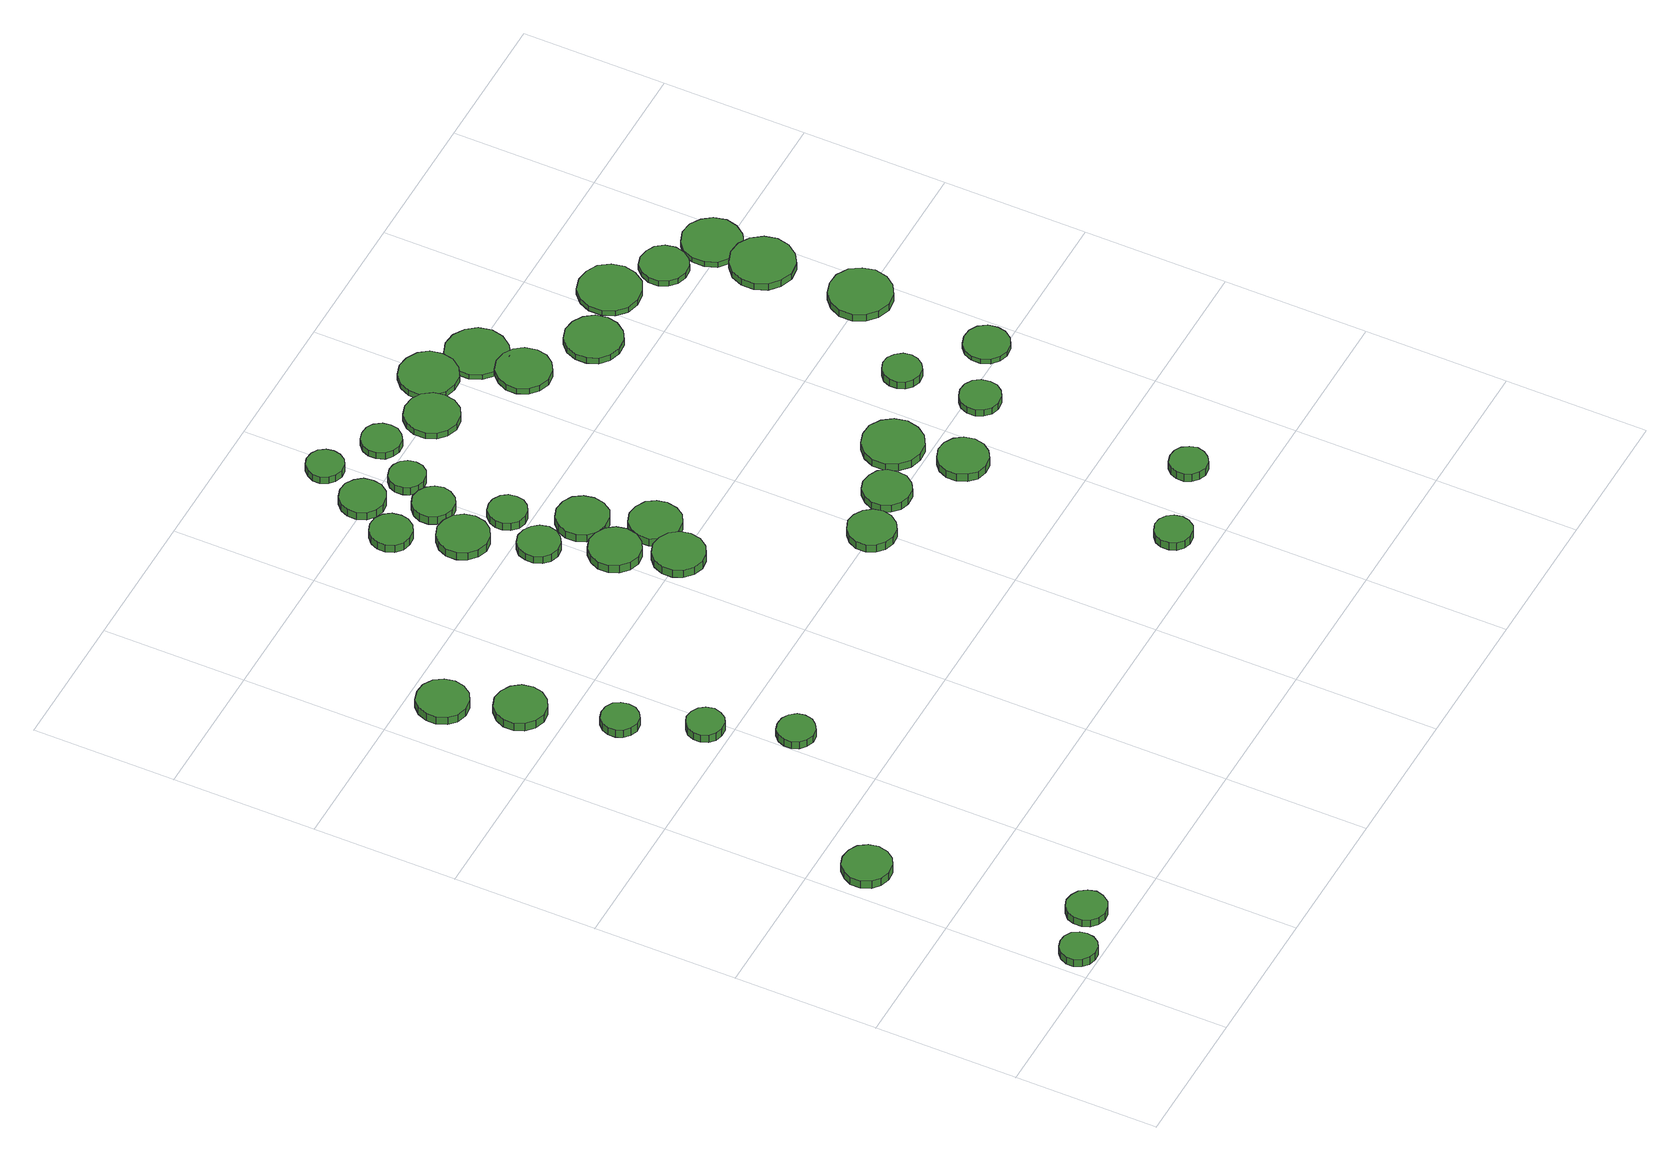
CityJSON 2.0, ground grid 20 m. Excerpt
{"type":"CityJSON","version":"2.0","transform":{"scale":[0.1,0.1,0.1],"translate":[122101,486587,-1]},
"CityObjects":{
"tree1":{"type":"SolitaryVegetationObject","attributes":{"function":"something"},"geometry":[{"type":"MultiSurface","lod":"1","boundaries":[[[0,1,2,3,4,5,6,7,8,9,10,11,12,13,14]],[[15,16,17,18,19,20,21,22,23,24,25,26,27,28,29]],[[0,29,28,1]],[[1,28,27,2]],[[2,27,26,3]],[[3,26,25,4]],[[4,25,24,5]],[[5,24,23,6]],[[6,23,22,7]],[[7,22,21,8]],[[8,21,20,9]],[[9,20,19,10]],[[10,19,18,11]],[[11,18,17,12]],[[12,17,16,13]],[[13,16,15,14]],[[14,15,29,0]]]}]},
"tree2":{"type":"SolitaryVegetationObject","attributes":{"function":"something"},"geometry":[{"type":"MultiSurface","lod":"1","boundaries":[[[30,31,32,33,34,35,36,37,38,39,40,41,42,43,44]],[[45,46,47,48,49,50,51,52,53,54,55,56,57,58,59]],[[30,59,58,31]],[[31,58,57,32]],[[32,57,56,33]],[[33,56,55,34]],[[34,55,54,35]],[[35,54,53,36]],[[36,53,52,37]],[[37,52,51,38]],[[38,51,50,39]],[[39,50,49,40]],[[40,49,48,41]],[[41,48,47,42]],[[42,47,46,43]],[[43,46,45,44]],[[44,45,59,30]]]}]},
"tree3":{"type":"SolitaryVegetationObject","attributes":{"function":"something"},"geometry":[{"type":"MultiSurface","lod":"1","boundaries":[[[60,61,62,63,64,65,66,67,68,69,70,71,72,73,74]],[[75,76,77,78,79,80,81,82,83,84,85,86,87,88,89]],[[60,89,88,61]],[[61,88,87,62]],[[62,87,86,63]],[[63,86,85,64]],[[64,85,84,65]],[[65,84,83,66]],[[66,83,82,67]],[[67,82,81,68]],[[68,81,80,69]],[[69,80,79,70]],[[70,79,78,71]],[[71,78,77,72]],[[72,77,76,73]],[[73,76,75,74]],[[74,75,89,60]]]}]},
"tree4":{"type":"SolitaryVegetationObject","attributes":{"function":"something"},"geometry":[{"type":"MultiSurface","lod":"1","boundaries":[[[90,91,92,93,94,95,96,97,98,99,100,101,102,103,104]],[[105,106,107,108,109,110,111,112,113,114,115,116,117,118,119]],[[90,119,118,91]],[[91,118,117,92]],[[92,117,116,93]],[[93,116,115,94]],[[94,115,114,95]],[[95,114,113,96]],[[96,113,112,97]],[[97,112,111,98]],[[98,111,110,99]],[[99,110,109,100]],[[100,109,108,101]],[[101,108,107,102]],[[102,107,106,103]],[[103,106,105,104]],[[104,105,119,90]]]}]},
"tree5":{"type":"SolitaryVegetationObject","attributes":{"function":"something"},"geometry":[{"type":"MultiSurface","lod":"1","boundaries":[[[120,121,122,123,124,125,126,127,128,129,130,131,132,133,134]],[[135,136,137,138,139,140,141,142,143,144,145,146,147,148,149]],[[120,149,148,121]],[[121,148,147,122]],[[122,147,146,123]],[[123,146,145,124]],[[124,145,144,125]],[[125,144,143,126]],[[126,143,142,127]],[[127,142,141,128]],[[128,141,140,129]],[[129,140,139,130]],[[130,139,138,131]],[[131,138,137,132]],[[132,137,136,133]],[[133,136,135,134]],[[134,135,149,120]]]}]},
"tree6":{"type":"SolitaryVegetationObject","attributes":{"function":"something"},"geometry":[{"type":"MultiSurface","lod":"1","boundaries":[[[150,151,152,153,154,155,156,157,158,159,160,161,162,163,164]],[[165,166,167,168,169,170,171,172,173,174,175,176,177,178,179]],[[150,179,178,151]],[[151,178,177,152]],[[152,177,176,153]],[[153,176,175,154]],[[154,175,174,155]],[[155,174,173,156]],[[156,173,172,157]],[[157,172,171,158]],[[158,171,170,159]],[[159,170,169,160]],[[160,169,168,161]],[[161,168,167,162]],[[162,167,166,163]],[[163,166,165,164]],[[164,165,179,150]]]}]},
"tree7":{"type":"SolitaryVegetationObject","attributes":{"function":"something"},"geometry":[{"type":"MultiSurface","lod":"1","boundaries":[[[180,181,182,183,184,185,186,187,188,189,190,191,192,193,194]],[[195,196,197,198,199,200,201,202,203,204,205,206,207,208,209]],[[180,209,208,181]],[[181,208,207,182]],[[182,207,206,183]],[[183,206,205,184]],[[184,205,204,185]],[[185,204,203,186]],[[186,203,202,187]],[[187,202,201,188]],[[188,201,200,189]],[[189,200,199,190]],[[190,199,198,191]],[[191,198,197,192]],[[192,197,196,193]],[[193,196,195,194]],[[194,195,209,180]]]}]},
"tree8":{"type":"SolitaryVegetationObject","attributes":{"function":"something"},"geometry":[{"type":"MultiSurface","lod":"1","boundaries":[[[210,211,212,213,214,215,216,217,218,219,220,221,222,223,224]],[[225,226,227,228,229,230,231,232,233,234,235,236,237,238,239]],[[210,239,238,211]],[[211,238,237,212]],[[212,237,236,213]],[[213,236,235,214]],[[214,235,234,215]],[[215,234,233,216]],[[216,233,232,217]],[[217,232,231,218]],[[218,231,230,219]],[[219,230,229,220]],[[220,229,228,221]],[[221,228,227,222]],[[222,227,226,223]],[[223,226,225,224]],[[224,225,239,210]]]}]},
"tree9":{"type":"SolitaryVegetationObject","attributes":{"function":"something"},"geometry":[{"type":"MultiSurface","lod":"1","boundaries":[[[240,241,242,243,244,245,246,247,248,249,250,251,252,253,254]],[[255,256,257,258,259,260,261,262,263,264,265,266,267,268,269]],[[240,269,268,241]],[[241,268,267,242]],[[242,267,266,243]],[[243,266,265,244]],[[244,265,264,245]],[[245,264,263,246]],[[246,263,262,247]],[[247,262,261,248]],[[248,261,260,249]],[[249,260,259,250]],[[250,259,258,251]],[[251,258,257,252]],[[252,257,256,253]],[[253,256,255,254]],[[254,255,269,240]]]}]},
"tree10":{"type":"SolitaryVegetationObject","attributes":{"function":"something"},"geometry":[{"type":"MultiSurface","lod":"1","boundaries":[[[270,271,272,273,274,275,276,277,278,279,280,281,282,283,284]],[[285,286,287,288,289,290,291,292,293,294,295,296,297,298,299]],[[270,299,298,271]],[[271,298,297,272]],[[272,297,296,273]],[[273,296,295,274]],[[274,295,294,275]],[[275,294,293,276]],[[276,293,292,277]],[[277,292,291,278]],[[278,291,290,279]],[[279,290,289,280]],[[280,289,288,281]],[[281,288,287,282]],[[282,287,286,283]],[[283,286,285,284]],[[284,285,299,270]]]}]},
"tree11":{"type":"SolitaryVegetationObject","attributes":{"function":"something"},"geometry":[{"type":"MultiSurface","lod":"1","boundaries":[[[300,301,302,303,304,305,306,307,308,309,310,311,312,313,314]],[[315,316,317,318,319,320,321,322,323,324,325,326,327,328,329]],[[300,329,328,301]],[[301,328,327,302]],[[302,327,326,303]],[[303,326,325,304]],[[304,325,324,305]],[[305,324,323,306]],[[306,323,322,307]],[[307,322,321,308]],[[308,321,320,309]],[[309,320,319,310]],[[310,319,318,311]],[[311,318,317,312]],[[312,317,316,313]],[[313,316,315,314]],[[314,315,329,300]]]}]},
"tree12":{"type":"SolitaryVegetationObject","attributes":{"function":"something"},"geometry":[{"type":"MultiSurface","lod":"1","boundaries":[[[330,331,332,333,334,335,336,337,338,339,340,341,342,343,344]],[[345,346,347,348,349,350,351,352,353,354,355,356,357,358,359]],[[330,359,358,331]],[[331,358,357,332]],[[332,357,356,333]],[[333,356,355,334]],[[334,355,354,335]],[[335,354,353,336]],[[336,353,352,337]],[[337,352,351,338]],[[338,351,350,339]],[[339,350,349,340]],[[340,349,348,341]],[[341,348,347,342]],[[342,347,346,343]],[[343,346,345,344]],[[344,345,359,330]]]}]},
"tree13":{"type":"SolitaryVegetationObject","attributes":{"function":"something"},"geometry":[{"type":"MultiSurface","lod":"1","boundaries":[[[360,361,362,363,364,365,366,367,368,369,370,371,372,373,374]],[[375,376,377,378,379,380,381,382,383,384,385,386,387,388,389]],[[360,389,388,361]],[[361,388,387,362]],[[362,387,386,363]],[[363,386,385,364]],[[364,385,384,365]],[[365,384,383,366]],[[366,383,382,367]],[[367,382,381,368]],[[368,381,380,369]],[[369,380,379,370]],[[370,379,378,371]],[[371,378,377,372]],[[372,377,376,373]],[[373,376,375,374]],[[374,375,389,360]]]}]},
"tree14":{"type":"SolitaryVegetationObject","attributes":{"function":"something"},"geometry":[{"type":"MultiSurface","lod":"1","boundaries":[[[390,391,392,393,394,395,396,397,398,399,400,401,402,403,404]],[[405,406,407,408,409,410,411,412,413,414,415,416,417,418,419]],[[390,419,418,391]],[[391,418,417,392]],[[392,417,416,393]],[[393,416,415,394]],[[394,415,414,395]],[[395,414,413,396]],[[396,413,412,397]],[[397,412,411,398]],[[398,411,410,399]],[[399,410,409,400]],[[400,409,408,401]],[[401,408,407,402]],[[402,407,406,403]],[[403,406,405,404]],[[404,405,419,390]]]}]},
"tree15":{"type":"SolitaryVegetationObject","attributes":{"function":"something"},"geometry":[{"type":"MultiSurface","lod":"1","boundaries":[[[420,421,422,423,424,425,426,427,428,429,430,431,432,433,434]],[[435,436,437,438,439,440,441,442,443,444,445,446,447,448,449]],[[420,449,448,421]],[[421,448,447,422]],[[422,447,446,423]],[[423,446,445,424]],[[424,445,444,425]],[[425,444,443,426]],[[426,443,442,427]],[[427,442,441,428]],[[428,441,440,429]],[[429,440,439,430]],[[430,439,438,431]],[[431,438,437,432]],[[432,437,436,433]],[[433,436,435,434]],[[434,435,449,420]]]}]},
"tree16":{"type":"SolitaryVegetationObject","attributes":{"function":"something"},"geometry":[{"type":"MultiSurface","lod":"1","boundaries":[[[450,451,452,453,454,455,456,457,458,459,460,461,462,463,464]],[[465,466,467,468,469,470,471,472,473,474,475,476,477,478,479]],[[450,479,478,451]],[[451,478,477,452]],[[452,477,476,453]],[[453,476,475,454]],[[454,475,474,455]],[[455,474,473,456]],[[456,473,472,457]],[[457,472,471,458]],[[458,471,470,459]],[[459,470,469,460]],[[460,469,468,461]],[[461,468,467,462]],[[462,467,466,463]],[[463,466,465,464]],[[464,465,479,450]]]}]},
"tree17":{"type":"SolitaryVegetationObject","attributes":{"function":"something"},"geometry":[{"type":"MultiSurface","lod":"1","boundaries":[[[480,481,482,483,484,485,486,487,488,489,490,491,492,493,494]],[[495,496,497,498,499,500,501,502,503,504,505,506,507,508,509]],[[480,509,508,481]],[[481,508,507,482]],[[482,507,506,483]],[[483,506,505,484]],[[484,505,504,485]],[[485,504,503,486]],[[486,503,502,487]],[[487,502,501,488]],[[488,501,500,489]],[[489,500,499,490]],[[490,499,498,491]],[[491,498,497,492]],[[492,497,496,493]],[[493,496,495,494]],[[494,495,509,480]]]}]},
"tree18":{"type":"SolitaryVegetationObject","attributes":{"function":"something"},"geometry":[{"type":"MultiSurface","lod":"1","boundaries":[[[510,511,512,513,514,515,516,517,518,519,520,521,522,523,524]],[[525,526,527,528,529,530,531,532,533,534,535,536,537,538,539]],[[510,539,538,511]],[[511,538,537,512]],[[512,537,536,513]],[[513,536,535,514]],[[514,535,534,515]],[[515,534,533,516]],[[516,533,532,517]],[[517,532,531,518]],[[518,531,530,519]],[[519,530,529,520]],[[520,529,528,521]],[[521,528,527,522]],[[522,527,526,523]],[[523,526,525,524]],[[524,525,539,510]]]}]},
"tree19":{"type":"SolitaryVegetationObject","attributes":{"function":"something"},"geometry":[{"type":"MultiSurface","lod":"1","boundaries":[[[540,541,542,543,544,545,546,547,548,549,550,551,552,553,554]],[[555,556,557,558,559,560,561,562,563,564,565,566,567,568,569]],[[540,569,568,541]],[[541,568,567,542]],[[542,567,566,543]],[[543,566,565,544]],[[544,565,564,545]],[[545,564,563,546]],[[546,563,562,547]],[[547,562,561,548]],[[548,561,560,549]],[[549,560,559,550]],[[550,559,558,551]],[[551,558,557,552]],[[552,557,556,553]],[[553,556,555,554]],[[554,555,569,540]]]}]},
"tree20":{"type":"SolitaryVegetationObject","attributes":{"function":"something"},"geometry":[{"type":"MultiSurface","lod":"1","boundaries":[[[570,571,572,573,574,575,576,577,578,579,580,581,582,583,584]],[[585,586,587,588,589,590,591,592,593,594,595,596,597,598,599]],[[570,599,598,571]],[[571,598,597,572]],[[572,597,596,573]],[[573,596,595,574]],[[574,595,594,575]],[[575,594,593,576]],[[576,593,592,577]],[[577,592,591,578]],[[578,591,590,579]],[[579,590,589,580]],[[580,589,588,581]],[[581,588,587,582]],[[582,587,586,583]],[[583,586,585,584]],[[584,585,599,570]]]}]},
"tree21":{"type":"SolitaryVegetationObject","attributes":{"function":"something"},"geometry":[{"type":"MultiSurface","lod":"1","boundaries":[[[600,601,602,603,604,605,606,607,608,609,610,611,612,613,614]],[[615,616,617,618,619,620,621,622,623,624,625,626,627,628,629]],[[600,629,628,601]],[[601,628,627,602]],[[602,627,626,603]],[[603,626,625,604]],[[604,625,624,605]],[[605,624,623,606]],[[606,623,622,607]],[[607,622,621,608]],[[608,621,620,609]],[[609,620,619,610]],[[610,619,618,611]],[[611,618,617,612]],[[612,617,616,613]],[[613,616,615,614]],[[614,615,629,600]]]}]},
"tree22":{"type":"SolitaryVegetationObject","attributes":{"function":"something"},"geometry":[{"type":"MultiSurface","lod":"1","boundaries":[[[630,631,632,633,634,635,636,637,638,639,640,641,642,643,644]],[[645,646,647,648,649,650,651,652,653,654,655,656,657,658,659]],[[630,659,658,631]],[[631,658,657,632]],[[632,657,656,633]],[[633,656,655,634]],[[634,655,654,635]],[[635,654,653,636]],[[636,653,652,637]],[[637,652,651,638]],[[638,651,650,639]],[[639,650,649,640]],[[640,649,648,641]],[[641,648,647,642]],[[642,647,646,643]],[[643,646,645,644]],[[644,645,659,630]]]}]},
"tree23":{"type":"SolitaryVegetationObject","attributes":{"function":"something"},"geometry":[{"type":"MultiSurface","lod":"1","boundaries":[[[660,661,662,663,664,665,666,667,668,669,670,671,672,673,674]],[[675,676,677,678,679,680,681,682,683,684,685,686,687,688,689]],[[660,689,688,661]],[[661,688,687,662]],[[662,687,686,663]],[[663,686,685,664]],[[664,685,684,665]],[[665,684,683,666]],[[666,683,682,667]],[[667,682,681,668]],[[668,681,680,669]],[[669,680,679,670]],[[670,679,678,671]],[[671,678,677,672]],[[672,677,676,673]],[[673,676,675,674]],[[674,675,689,660]]]}]},
"tree24":{"type":"SolitaryVegetationObject","attributes":{"function":"something"},"geometry":[{"type":"MultiSurface","lod":"1","boundaries":[[[690,691,692,693,694,695,696,697,698,699,700,701,702,703,704]],[[705,706,707,708,709,710,711,712,713,714,715,716,717,718,719]],[[690,719,718,691]],[[691,718,717,692]],[[692,717,716,693]],[[693,716,715,694]],[[694,715,714,695]],[[695,714,713,696]],[[696,713,712,697]],[[697,712,711,698]],[[698,711,710,699]],[[699,710,709,700]],[[700,709,708,701]],[[701,708,707,702]],[[702,707,706,703]],[[703,706,705,704]],[[704,705,719,690]]]}]},
"tree25":{"type":"SolitaryVegetationObject","attributes":{"function":"something"},"geometry":[{"type":"MultiSurface","lod":"1","boundaries":[[[720,721,722,723,724,725,726,727,728,729,730,731,732,733,734]],[[735,736,737,738,739,740,741,742,743,744,745,746,747,748,749]],[[720,749,748,721]],[[721,748,747,722]],[[722,747,746,723]],[[723,746,745,724]],[[724,745,744,725]],[[725,744,743,726]],[[726,743,742,727]],[[727,742,741,728]],[[728,741,740,729]],[[729,740,739,730]],[[730,739,738,731]],[[731,738,737,732]],[[732,737,736,733]],[[733,736,735,734]],[[734,735,749,720]]]}]},
"tree26":{"type":"SolitaryVegetationObject","attributes":{"function":"something"},"geometry":[{"type":"MultiSurface","lod":"1","boundaries":[[[750,751,752,753,754,755,756,757,758,759,760,761,762,763,764]],[[765,766,767,768,769,770,771,772,773,774,775,776,777,778,779]],[[750,779,778,751]],[[751,778,777,752]],[[752,777,776,753]],[[753,776,775,754]],[[754,775,774,755]],[[755,774,773,756]],[[756,773,772,757]],[[757,772,771,758]],[[758,771,770,759]],[[759,770,769,760]],[[760,769,768,761]],[[761,768,767,762]],[[762,767,766,763]],[[763,766,765,764]],[[764,765,779,750]]]}]},
"tree27":{"type":"SolitaryVegetationObject","attributes":{"function":"something"},"geometry":[{"type":"MultiSurface","lod":"1","boundaries":[[[780,781,782,783,784,785,786,787,788,789,790,791,792,793,794]],[[795,796,797,798,799,800,801,802,803,804,805,806,807,808,809]],[[780,809,808,781]],[[781,808,807,782]],[[782,807,806,783]],[[783,806,805,784]],[[784,805,804,785]],[[785,804,803,786]],[[786,803,802,787]],[[787,802,801,788]],[[788,801,800,789]],[[789,800,799,790]],[[790,799,798,791]],[[791,798,797,792]],[[792,797,796,793]],[[793,796,795,794]],[[794,795,809,780]]]}]},
"tree28":{"type":"SolitaryVegetationObject","attributes":{"function":"something"},"geometry":[{"type":"MultiSurface","lod":"1","boundaries":[[[810,811,812,813,814,815,816,817,818,819,820,821,822,823,824]],[[825,826,827,828,829,830,831,832,833,834,835,836,837,838,839]],[[810,839,838,811]],[[811,838,837,812]],[[812,837,836,813]],[[813,836,835,814]],[[814,835,834,815]],[[815,834,833,816]],[[816,833,832,817]],[[817,832,831,818]],[[818,831,830,819]],[[819,830,829,820]],[[820,829,828,821]],[[821,828,827,822]],[[822,827,826,823]],[[823,826,825,824]],[[824,825,839,810]]]}]},
"tree29":{"type":"SolitaryVegetationObject","attributes":{"function":"something"},"geometry":[{"type":"MultiSurface","lod":"1","boundaries":[[[840,841,842,843,844,845,846,847,848,849,850,851,852,853,854]],[[855,856,857,858,859,860,861,862,863,864,865,866,867,868,869]],[[840,869,868,841]],[[841,868,867,842]],[[842,867,866,843]],[[843,866,865,844]],[[844,865,864,845]],[[845,864,863,846]],[[846,863,862,847]],[[847,862,861,848]],[[848,861,860,849]],[[849,860,859,850]],[[850,859,858,851]],[[851,858,857,852]],[[852,857,856,853]],[[853,856,855,854]],[[854,855,869,840]]]}]},
"tree30":{"type":"SolitaryVegetationObject","attributes":{"function":"something"},"geometry":[{"type":"MultiSurface","lod":"1","boundaries":[[[870,871,872,873,874,875,876,877,878,879,880,881,882,883,884]],[[885,886,887,888,889,890,891,892,893,894,895,896,897,898,899]],[[870,899,898,871]],[[871,898,897,872]],[[872,897,896,873]],[[873,896,895,874]],[[874,895,894,875]],[[875,894,893,876]],[[876,893,892,877]],[[877,892,891,878]],[[878,891,890,879]],[[879,890,889,880]],[[880,889,888,881]],[[881,888,887,882]],[[882,887,886,883]],[[883,886,885,884]],[[884,885,899,870]]]}]},
"tree31":{"type":"SolitaryVegetationObject","attributes":{"function":"something"},"geometry":[{"type":"MultiSurface","lod":"1","boundaries":[[[900,901,902,903,904,905,906,907,908,909,910,911,912,913,914]],[[915,916,917,918,919,920,921,922,923,924,925,926,927,928,929]],[[900,929,928,901]],[[901,928,927,902]],[[902,927,926,903]],[[903,926,925,904]],[[904,925,924,905]],[[905,924,923,906]],[[906,923,922,907]],[[907,922,921,908]],[[908,921,920,909]],[[909,920,919,910]],[[910,919,918,911]],[[911,918,917,912]],[[912,917,916,913]],[[913,916,915,914]],[[914,915,929,900]]]}]},
"tree32":{"type":"SolitaryVegetationObject","attributes":{"function":"something"},"geometry":[{"type":"MultiSurface","lod":"1","boundaries":[[[930,931,932,933,934,935,936,937,938,939,940,941,942,943,944]],[[945,946,947,948,949,950,951,952,953,954,955,956,957,958,959]],[[930,959,958,931]],[[931,958,957,932]],[[932,957,956,933]],[[933,956,955,934]],[[934,955,954,935]],[[935,954,953,936]],[[936,953,952,937]],[[937,952,951,938]],[[938,951,950,939]],[[939,950,949,940]],[[940,949,948,941]],[[941,948,947,942]],[[942,947,946,943]],[[943,946,945,944]],[[944,945,959,930]]]}]},
"tree33":{"type":"SolitaryVegetationObject","attributes":{"function":"something"},"geometry":[{"type":"MultiSurface","lod":"1","boundaries":[[[960,961,962,963,964,965,966,967,968,969,970,971,972,973,974]],[[975,976,977,978,979,980,981,982,983,984,985,986,987,988,989]],[[960,989,988,961]],[[961,988,987,962]],[[962,987,986,963]],[[963,986,985,964]],[[964,985,984,965]],[[965,984,983,966]],[[966,983,982,967]],[[967,982,981,968]],[[968,981,980,969]],[[969,980,979,970]],[[970,979,978,971]],[[971,978,977,972]],[[972,977,976,973]],[[973,976,975,974]],[[974,975,989,960]]]}]},
"tree34":{"type":"SolitaryVegetationObject","attributes":{"function":"something"},"geometry":[{"type":"MultiSurface","lod":"1","boundaries":[[[990,991,992,993,994,995,996,997,998,999,1000,1001,1002,1003,1004]],[[1005,1006,1007,1008,1009,1010,1011,1012,1013,1014,1015,1016,1017,1018,1019]],[[990,1019,1018,991]],[[991,1018,1017,992]],[[992,1017,1016,993]],[[993,1016,1015,994]],[[994,1015,1014,995]],[[995,1014,1013,996]],[[996,1013,1012,997]],[[997,1012,1011,998]],[[998,1011,1010,999]],[[999,1010,1009,1000]],[[1000,1009,1008,1001]],[[1001,1008,1007,1002]],[[1002,1007,1006,1003]],[[1003,1006,1005,1004]],[[1004,1005,1019,990]]]}]},
"tree35":{"type":"SolitaryVegetationObject","attributes":{"function":"something"},"geometry":[{"type":"MultiSurface","lod":"1","boundaries":[[[1020,1021,1022,1023,1024,1025,1026,1027,1028,1029,1030,1031,1032,1033,1034]],[[1035,1036,1037,1038,1039,1040,1041,1042,1043,1044,1045,1046,1047,1048,1049]],[[1020,1049,1048,1021]],[[1021,1048,1047,1022]],[[1022,1047,1046,1023]],[[1023,1046,1045,1024]],[[1024,1045,1044,1025]],[[1025,1044,1043,1026]],[[1026,1043,1042,1027]],[[1027,1042,1041,1028]],[[1028,1041,1040,1029]],[[1029,1040,1039,1030]],[[1030,1039,1038,1031]],[[1031,1038,1037,1032]],[[1032,1037,1036,1033]],[[1033,1036,1035,1034]],[[1034,1035,1049,1020]]]}]},
"tree36":{"type":"SolitaryVegetationObject","attributes":{"function":"something"},"geometry":[{"type":"MultiSurface","lod":"1","boundaries":[[[1050,1051,1052,1053,1054,1055,1056,1057,1058,1059,1060,1061,1062,1063,1064]],[[1065,1066,1067,1068,1069,1070,1071,1072,1073,1074,1075,1076,1077,1078,1079]],[[1050,1079,1078,1051]],[[1051,1078,1077,1052]],[[1052,1077,1076,1053]],[[1053,1076,1075,1054]],[[1054,1075,1074,1055]],[[1055,1074,1073,1056]],[[1056,1073,1072,1057]],[[1057,1072,1071,1058]],[[1058,1071,1070,1059]],[[1059,1070,1069,1060]],[[1060,1069,1068,1061]],[[1061,1068,1067,1062]],[[1062,1067,1066,1063]],[[1063,1066,1065,1064]],[[1064,1065,1079,1050]]]}]},
"tree37":{"type":"SolitaryVegetationObject","attributes":{"function":"something"},"geometry":[{"type":"MultiSurface","lod":"1","boundaries":[[[1080,1081,1082,1083,1084,1085,1086,1087,1088,1089,1090,1091,1092,1093,1094]],[[1095,1096,1097,1098,1099,1100,1101,1102,1103,1104,1105,1106,1107,1108,1109]],[[1080,1109,1108,1081]],[[1081,1108,1107,1082]],[[1082,1107,1106,1083]],[[1083,1106,1105,1084]],[[1084,1105,1104,1085]],[[1085,1104,1103,1086]],[[1086,1103,1102,1087]],[[1087,1102,1101,1088]],[[1088,1101,1100,1089]],[[1089,1100,1099,1090]],[[1090,1099,1098,1091]],[[1091,1098,1097,1092]],[[1092,1097,1096,1093]],[[1093,1096,1095,1094]],[[1094,1095,1109,1080]]]}]},
"tree38":{"type":"SolitaryVegetationObject","attributes":{"function":"something"},"geometry":[{"type":"MultiSurface","lod":"1","boundaries":[[[1110,1111,1112,1113,1114,1115,1116,1117,1118,1119,1120,1121,1122,1123,1124]],[[1125,1126,1127,1128,1129,1130,1131,1132,1133,1134,1135,1136,1137,1138,1139]],[[1110,1139,1138,1111]],[[1111,1138,1137,1112]],[[1112,1137,1136,1113]],[[1113,1136,1135,1114]],[[1114,1135,1134,1115]],[[1115,1134,1133,1116]],[[1116,1133,1132,1117]],[[1117,1132,1131,1118]],[[1118,1131,1130,1119]],[[1119,1130,1129,1120]],[[1120,1129,1128,1121]],[[1121,1128,1127,1122]],[[1122,1127,1126,1123]],[[1123,1126,1125,1124]],[[1124,1125,1139,1110]]]}]},
"tree39":{"type":"SolitaryVegetationObject","attributes":{"function":"something"},"geometry":[{"type":"MultiSurface","lod":"1","boundaries":[[[1140,1141,1142,1143,1144,1145,1146,1147,1148,1149,1150,1151,1152,1153,1154]],[[1155,1156,1157,1158,1159,1160,1161,1162,1163,1164,1165,1166,1167,1168,1169]],[[1140,1169,1168,1141]],[[1141,1168,1167,1142]],[[1142,1167,1166,1143]],[[1143,1166,1165,1144]],[[1144,1165,1164,1145]],[[1145,1164,1163,1146]],[[1146,1163,1162,1147]],[[1147,1162,1161,1148]],[[1148,1161,1160,1149]],[[1149,1160,1159,1150]],[[1150,1159,1158,1151]],[[1151,1158,1157,1152]],[[1152,1157,1156,1153]],[[1153,1156,1155,1154]],[[1154,1155,1169,1140]]]}]},
"tree40":{"type":"SolitaryVegetationObject","attributes":{"function":"something"},"geometry":[{"type":"MultiSurface","lod":"1","boundaries":[[[1170,1171,1172,1173,1174,1175,1176,1177,1178,1179,1180,1181,1182,1183,1184]],[[1185,1186,1187,1188,1189,1190,1191,1192,1193,1194,1195,1196,1197,1198,1199]],[[1170,1199,1198,1171]],[[1171,1198,1197,1172]],[[1172,1197,1196,1173]],[[1173,1196,1195,1174]],[[1174,1195,1194,1175]],[[1175,1194,1193,1176]],[[1176,1193,1192,1177]],[[1177,1192,1191,1178]],[[1178,1191,1190,1179]],[[1179,1190,1189,1180]],[[1180,1189,1188,1181]],[[1181,1188,1187,1182]],[[1182,1187,1186,1183]],[[1183,1186,1185,1184]],[[1184,1185,1199,1170]]]}]}
},
"vertices":[
[62,29,18],[60,39,18],[54,48,18],[45,53,18],[35,54,18],[25,51,18],[17,44,18],[12,34,18],[12,24,18],[17,14,18],[25,7,18],[35,4,18],[45,5,18],[54,10,18],[60,19,18],[60,19,5],[54,10,5],[45,5,5],[35,4,5],[25,7,5],[17,14,5],[12,24,5],[12,34,5],[17,44,5],[25,51,5],[35,54,5],[45,53,5],[54,48,5],[60,39,5],[62,29,5],
[135,52,18],[132,63,18],[125,73,18],[115,78,18],[104,80,18],[93,76,18],[84,68,18],[80,58,18],[80,46,18],[84,36,18],[93,28,18],[104,24,18],[115,26,18],[125,31,18],[132,41,18],[132,41,6],[125,31,6],[115,26,6],[104,24,6],[93,28,6],[84,36,6],[80,46,6],[80,58,6],[84,68,6],[93,76,6],[104,80,6],[115,78,6],[125,73,6],[132,63,6],[135,52,6],
[75,333,27],[72,346,27],[64,358,27],[52,364,27],[38,366,27],[25,362,27],[15,352,27],[9,340,27],[9,326,27],[15,313,27],[25,304,27],[38,300,27],[52,301,27],[64,308,27],[72,319,27],[72,319,14],[64,308,14],[52,301,14],[38,300,14],[25,304,14],[15,313,14],[9,326,14],[9,340,14],[15,352,14],[25,362,14],[38,366,14],[52,364,14],[64,358,14],[72,346,14],[75,333,14],
[100,949,27],[97,963,27],[89,975,27],[76,983,27],[61,984,27],[47,980,27],[37,970,27],[31,956,27],[31,942,27],[37,928,27],[47,919,27],[61,914,27],[76,916,27],[89,923,27],[97,935,27],[97,935,14],[89,923,14],[76,916,14],[61,914,14],[47,919,14],[37,928,14],[31,942,14],[31,956,14],[37,970,14],[47,980,14],[61,984,14],[76,983,14],[89,975,14],[97,963,14],[100,949,14],
[135,855,27],[132,870,27],[123,882,27],[110,889,27],[96,891,27],[82,886,27],[71,876,27],[65,863,27],[65,848,27],[71,835,27],[82,825,27],[96,820,27],[110,822,27],[123,829,27],[132,841,27],[132,841,14],[123,829,14],[110,822,14],[96,820,14],[82,825,14],[71,835,14],[65,848,14],[65,863,14],[71,876,14],[82,886,14],[96,891,14],[110,889,14],[123,882,14],[132,870,14],[135,855,14],
[163,733,26],[161,743,26],[155,752,26],[146,757,26],[135,758,26],[125,755,26],[117,748,26],[113,738,26],[113,727,26],[117,718,26],[125,711,26],[135,707,26],[146,708,26],[155,714,26],[161,722,26],[161,722,13],[155,714,13],[146,708,13],[135,707,13],[125,711,13],[117,718,13],[113,727,13],[113,738,13],[117,748,13],[125,755,13],[135,758,13],[146,757,13],[155,752,13],[161,743,13],[163,733,13],
[202,630,29],[199,641,29],[193,649,29],[184,654,29],[173,656,29],[163,652,29],[155,645,29],[151,635,29],[151,625,29],[155,615,29],[163,608,29],[173,605,29],[184,606,29],[193,611,29],[199,620,29],[199,620,16],[193,611,16],[184,606,16],[173,605,16],[163,608,16],[155,615,16],[151,625,16],[151,635,16],[155,645,16],[163,652,16],[173,656,16],[184,654,16],[193,649,16],[199,641,16],[202,630,16],
[240,520,32],[238,530,32],[231,539,32],[222,544,32],[211,545,32],[201,542,32],[193,535,32],[189,525,32],[189,514,32],[193,505,32],[201,498,32],[211,494,32],[222,495,32],[231,501,32],[238,509,32],[238,509,20],[231,501,20],[222,495,20],[211,494,20],[201,498,20],[193,505,20],[189,514,20],[189,525,20],[193,535,20],[201,542,20],[211,545,20],[222,544,20],[231,539,20],[238,530,20],[240,520,20],
[337,1144,26],[335,1156,26],[328,1166,26],[317,1172,26],[305,1173,26],[294,1169,26],[285,1161,26],[280,1150,26],[280,1138,26],[285,1127,26],[294,1119,26],[305,1116,26],[317,1117,26],[328,1123,26],[335,1133,26],[335,1133,13],[328,1123,13],[317,1117,13],[305,1116,13],[294,1119,13],[285,1127,13],[280,1138,13],[280,1150,13],[285,1161,13],[294,1169,13],[305,1173,13],[317,1172,13],[328,1166,13],[335,1156,13],[337,1144,13],
[378,1059,26],[375,1073,26],[366,1085,26],[353,1092,26],[339,1094,26],[325,1089,26],[314,1079,26],[308,1066,26],[308,1051,26],[314,1038,26],[325,1028,26],[339,1023,26],[353,1025,26],[366,1032,26],[375,1044,26],[375,1044,13],[366,1032,13],[353,1025,13],[339,1023,13],[325,1028,13],[314,1038,13],[308,1051,13],[308,1066,13],[314,1079,13],[325,1089,13],[339,1094,13],[353,1092,13],[366,1085,13],[375,1073,13],[378,1059,13],
[403,966,26],[400,978,26],[393,987,26],[383,993,26],[371,995,26],[359,991,26],[350,983,26],[346,972,26],[346,960,26],[350,949,26],[359,941,26],[371,937,26],[383,939,26],[393,945,26],[400,954,26],[400,954,14],[393,945,14],[383,939,14],[371,937,14],[359,941,14],[350,949,14],[346,960,14],[346,972,14],[350,983,14],[359,991,14],[371,995,14],[383,993,14],[393,987,14],[400,978,14],[403,966,14],
[443,875,27],[440,889,27],[431,901,27],[418,908,27],[404,910,27],[390,905,27],[379,895,27],[373,882,27],[373,867,27],[379,854,27],[390,844,27],[404,839,27],[418,841,27],[431,848,27],[440,860,27],[440,860,14],[431,848,14],[418,841,14],[404,839,14],[390,844,14],[379,854,14],[373,867,14],[373,882,14],[379,895,14],[390,905,14],[404,910,14],[418,908,14],[431,901,14],[440,889,14],[443,875,14],
[471,798,28],[468,812,28],[459,824,28],[446,831,28],[432,833,28],[418,828,28],[407,818,28],[401,805,28],[401,790,28],[407,777,28],[418,767,28],[432,762,28],[446,764,28],[459,771,28],[468,783,28],[468,783,15],[459,771,15],[446,764,15],[432,762,15],[418,767,15],[407,777,15],[401,790,15],[401,805,15],[407,818,15],[418,828,15],[432,833,15],[446,831,15],[459,824,15],[468,812,15],[471,798,15],
[378,1204,25],[376,1217,25],[368,1227,25],[357,1234,25],[344,1235,25],[332,1231,25],[322,1222,25],[317,1211,25],[317,1198,25],[322,1186,25],[332,1177,25],[344,1173,25],[357,1175,25],[368,1181,25],[376,1192,25],[376,1192,12],[368,1181,12],[357,1175,12],[344,1173,12],[332,1177,12],[322,1186,12],[317,1198,12],[317,1211,12],[322,1222,12],[332,1231,12],[344,1235,12],[357,1234,12],[368,1227,12],[376,1217,12],[378,1204,12],
[407,1118,25],[404,1130,25],[397,1139,25],[387,1145,25],[375,1147,25],[364,1143,25],[355,1135,25],[350,1124,25],[350,1112,25],[355,1102,25],[364,1094,25],[375,1090,25],[387,1091,25],[397,1097,25],[404,1107,25],[404,1107,12],[397,1097,12],[387,1091,12],[375,1090,12],[364,1094,12],[355,1102,12],[350,1112,12],[350,1124,12],[355,1135,12],[364,1143,12],[375,1147,12],[387,1145,12],[397,1139,12],[404,1130,12],[407,1118,12],
[434,1028,25],[432,1039,25],[426,1047,25],[416,1053,25],[406,1054,25],[395,1051,25],[387,1043,25],[383,1033,25],[383,1023,25],[387,1013,25],[395,1005,25],[406,1002,25],[416,1003,25],[426,1009,25],[432,1017,25],[432,1017,12],[426,1009,12],[416,1003,12],[406,1002,12],[395,1005,12],[387,1013,12],[383,1023,12],[383,1033,12],[387,1043,12],[395,1051,12],[406,1054,12],[416,1053,12],[426,1047,12],[432,1039,12],[434,1028,12],
[476,938,25],[473,952,25],[465,964,25],[452,971,25],[437,973,25],[423,968,25],[412,958,25],[406,945,25],[406,930,25],[412,917,25],[423,907,25],[437,903,25],[452,904,25],[465,911,25],[473,923,25],[473,923,12],[465,911,12],[452,904,12],[437,903,12],[423,907,12],[412,917,12],[406,930,12],[406,945,12],[412,958,12],[423,968,12],[437,973,12],[452,971,12],[465,964,12],[473,952,12],[476,938,12],
[508,850,27],[505,864,27],[497,876,27],[484,883,27],[469,885,27],[455,880,27],[445,870,27],[439,857,27],[439,842,27],[445,829,27],[455,819,27],[469,814,27],[484,816,27],[497,823,27],[505,835,27],[505,835,14],[497,823,14],[484,816,14],[469,814,14],[455,819,14],[445,829,14],[439,842,14],[439,857,14],[445,870,14],[455,880,14],[469,885,14],[484,883,14],[497,876,14],[505,864,14],[508,850,14],
[432,1170,25],[430,1181,25],[424,1189,25],[415,1194,25],[405,1195,25],[395,1192,25],[387,1185,25],[383,1176,25],[383,1165,25],[387,1156,25],[395,1149,25],[405,1146,25],[415,1147,25],[424,1152,25],[430,1160,25],[430,1160,12],[424,1152,12],[415,1147,12],[405,1146,12],[395,1149,12],[387,1156,12],[383,1165,12],[383,1176,12],[387,1185,12],[395,1192,12],[405,1195,12],[415,1194,12],[424,1189,12],[430,1181,12],[432,1170,12],
[614,595,31],[611,608,31],[603,619,31],[591,626,31],[578,628,31],[565,623,31],[555,614,31],[549,602,31],[549,588,31],[555,576,31],[565,567,31],[578,563,31],[591,564,31],[603,571,31],[611,582,31],[611,582,18],[603,571,18],[591,564,18],[578,563,18],[565,567,18],[555,576,18],[549,588,18],[549,602,18],[555,614,18],[565,623,18],[578,628,18],[591,626,18],[603,619,18],[611,608,18],[614,595,18],
[405,1274,23],[403,1284,23],[397,1293,23],[388,1298,23],[377,1299,23],[367,1296,23],[360,1289,23],[355,1279,23],[355,1269,23],[360,1259,23],[367,1252,23],[377,1249,23],[388,1250,23],[397,1255,23],[403,1264,23],[403,1264,11],[397,1255,11],[388,1250,11],[377,1249,11],[367,1252,11],[360,1259,11],[355,1269,11],[355,1279,11],[360,1289,11],[367,1296,11],[377,1299,11],[388,1298,11],[397,1293,11],[403,1284,11],[405,1274,11],
[480,1230,22],[478,1241,22],[471,1251,22],[462,1256,22],[450,1257,22],[440,1254,22],[431,1246,22],[427,1236,22],[427,1225,22],[431,1214,22],[440,1207,22],[450,1203,22],[462,1204,22],[471,1210,22],[478,1219,22],[478,1219,11],[471,1210,11],[462,1204,11],[450,1203,11],[440,1207,11],[431,1214,11],[427,1225,11],[427,1236,11],[431,1246,11],[440,1254,11],[450,1257,11],[462,1256,11],[471,1251,11],[478,1241,11],[480,1230,11],
[777,250,29],[775,261,29],[769,269,29],[760,275,29],[749,276,29],[739,272,29],[731,265,29],[727,256,29],[727,245,29],[731,235,29],[739,228,29],[749,225,29],[760,226,29],[769,231,29],[775,240,29],[775,240,16],[769,231,16],[760,226,16],[749,225,16],[739,228,16],[731,235,16],[727,245,16],[727,256,16],[731,265,16],[739,272,16],[749,276,16],[760,275,16],[769,269,16],[775,261,16],[777,250,16],
[689,611,27],[687,625,27],[679,636,27],[667,642,27],[653,644,27],[641,640,27],[631,630,27],[625,618,27],[625,605,27],[631,592,27],[641,583,27],[653,579,27],[667,580,27],[679,587,27],[687,598,27],[687,598,15],[679,587,15],[667,580,15],[653,579,15],[641,583,15],[631,592,15],[625,605,15],[625,618,15],[631,630,15],[641,640,15],[653,644,15],[667,642,15],[679,636,15],[687,625,15],[689,611,15],
[560,1193,21],[557,1208,21],[548,1221,21],[535,1228,21],[519,1230,21],[504,1225,21],[493,1215,21],[487,1201,21],[487,1185,21],[493,1171,21],[504,1161,21],[519,1156,21],[535,1158,21],[548,1165,21],[557,1178,21],[557,1178,11],[548,1165,11],[535,1158,11],[519,1156,11],[504,1161,11],[493,1171,11],[487,1185,11],[487,1201,11],[493,1215,11],[504,1225,11],[519,1230,11],[535,1228,11],[548,1221,11],[557,1208,11],[560,1193,11],
[789,552,23],[786,566,23],[778,577,23],[766,584,23],[752,586,23],[738,581,23],[728,572,23],[722,559,23],[722,545,23],[728,532,23],[738,522,23],[752,518,23],[766,519,23],[778,527,23],[786,538,23],[786,538,10],[778,527,10],[766,519,10],[752,518,10],[738,522,10],[728,532,10],[722,545,10],[722,559,10],[728,572,10],[738,581,10],[752,586,10],[766,584,10],[778,577,10],[786,566,10],[789,552,10],
[777,642,26],[773,659,26],[763,673,26],[748,682,26],[731,683,26],[715,678,26],[702,666,26],[695,651,26],[695,633,26],[702,618,26],[715,606,26],[731,601,26],[748,602,26],[763,611,26],[773,625,26],[773,625,14],[763,611,14],[748,602,14],[731,601,14],[715,606,14],[702,618,14],[695,633,14],[695,651,14],[702,666,14],[715,678,14],[731,683,14],[748,682,14],[763,673,14],[773,659,14],[777,642,14],
[626,1229,20],[623,1246,20],[613,1259,20],[598,1267,20],[582,1269,20],[566,1264,20],[554,1253,20],[547,1238,20],[547,1221,20],[554,1206,20],[566,1195,20],[582,1190,20],[598,1191,20],[613,1200,20],[623,1213,20],[623,1213,11],[613,1200,11],[598,1191,11],[582,1190,11],[566,1195,11],[554,1206,11],[547,1221,11],[547,1238,11],[554,1253,11],[566,1264,11],[582,1269,11],[598,1267,11],[613,1259,11],[623,1246,11],[626,1229,11],
[904,292,21],[901,302,21],[895,311,21],[886,316,21],[875,317,21],[865,314,21],[857,307,21],[853,297,21],[853,286,21],[857,277,21],[865,270,21],[875,266,21],[886,267,21],[895,273,21],[901,281,21],[901,281,8],[895,273,8],[886,267,8],[875,266,8],[865,270,8],[857,277,8],[853,286,8],[853,297,8],[857,307,8],[865,314,8],[875,317,8],[886,316,8],[895,311,8],[901,302,8],[904,292,8],
[685,1124,21],[682,1140,21],[673,1152,21],[660,1160,21],[644,1162,21],[629,1157,21],[618,1146,21],[611,1132,21],[611,1117,21],[618,1102,21],[629,1092,21],[644,1087,21],[660,1089,21],[673,1097,21],[682,1109,21],[682,1109,11],[673,1097,11],[660,1089,11],[644,1087,11],[629,1092,11],[618,1102,11],[611,1117,11],[611,1132,11],[618,1146,11],[629,1157,11],[644,1162,11],[660,1160,11],[673,1152,11],[682,1140,11],[685,1124,11],
[693,1192,19],[689,1210,19],[678,1224,19],[663,1233,19],[645,1235,19],[628,1229,19],[615,1217,19],[608,1201,19],[608,1183,19],[615,1167,19],[628,1155,19],[645,1150,19],[663,1151,19],[678,1160,19],[689,1175,19],[689,1175,11],[678,1160,11],[663,1151,11],[645,1150,11],[628,1155,11],[615,1167,11],[608,1183,11],[608,1201,11],[615,1217,11],[628,1229,11],[645,1235,11],[663,1233,11],[678,1224,11],[689,1210,11],[693,1192,11],
[895,583,18],[893,595,18],[886,604,18],[876,610,18],[864,611,18],[853,607,18],[845,600,18],[840,589,18],[840,577,18],[845,567,18],[853,559,18],[864,556,18],[876,557,18],[886,563,18],[893,572,18],[893,572,7],[886,563,7],[876,557,7],[864,556,7],[853,559,7],[845,567,7],[840,577,7],[840,589,7],[845,600,7],[853,607,7],[864,611,7],[876,610,7],[886,604,7],[893,595,7],[895,583,7],
[778,1070,20],[775,1086,20],[765,1099,20],[751,1107,20],[735,1109,20],[719,1104,20],[707,1093,20],[701,1078,20],[701,1062,20],[707,1047,20],[719,1037,20],[735,1032,20],[751,1033,20],[765,1041,20],[775,1055,20],[775,1055,10],[765,1041,10],[751,1033,10],[735,1032,10],[719,1037,10],[707,1047,10],[701,1062,10],[701,1078,10],[707,1093,10],[719,1104,10],[735,1109,10],[751,1107,10],[765,1099,10],[775,1086,10],[778,1070,10],
[891,693,20],[889,704,20],[882,713,20],[873,719,20],[862,720,20],[851,716,20],[843,709,20],[839,699,20],[839,688,20],[843,678,20],[851,671,20],[862,667,20],[873,668,20],[882,674,20],[889,683,20],[889,683,8],[882,674,8],[873,668,8],[862,667,8],[851,671,8],[843,678,8],[839,688,8],[839,699,8],[843,709,8],[851,716,8],[862,720,8],[873,719,8],[882,713,8],[889,704,8],[891,693,8],
[988,619,16],[986,632,16],[978,643,16],[967,649,16],[954,650,16],[942,646,16],[932,638,16],[927,626,16],[927,613,16],[932,601,16],[942,592,16],[954,588,16],[967,590,16],[978,596,16],[986,607,16],[986,607,8],[978,596,8],[967,590,8],[954,588,8],[942,592,8],[932,601,8],[927,613,8],[927,626,8],[932,638,8],[942,646,8],[954,650,8],[967,649,8],[978,643,8],[986,632,8],[988,619,8],
[871,1092,19],[867,1109,19],[857,1124,19],[841,1132,19],[824,1134,19],[807,1129,19],[794,1117,19],[787,1101,19],[787,1083,19],[794,1067,19],[807,1055,19],[824,1050,19],[841,1052,19],[857,1060,19],[867,1075,19],[867,1075,10],[857,1060,10],[841,1052,10],[824,1050,10],[807,1055,10],[794,1067,10],[787,1083,10],[787,1101,10],[794,1117,10],[807,1129,10],[824,1134,10],[841,1132,10],[857,1124,10],[867,1109,10],[871,1092,10],
[1006,802,21],[1002,819,21],[992,834,21],[976,843,21],[959,844,21],[942,839,21],[929,827,21],[921,811,21],[921,793,21],[929,777,21],[942,765,21],[959,759,21],[976,761,21],[992,770,21],[1002,784,21],[1002,784,9],[992,770,9],[976,761,9],[959,759,9],[942,765,9],[929,777,9],[921,793,9],[921,811,9],[929,827,9],[942,839,9],[959,844,9],[976,843,9],[992,834,9],[1002,819,9],[1006,802,9],
[931,1049,19],[928,1063,19],[920,1074,19],[908,1080,19],[895,1082,19],[882,1078,19],[872,1068,19],[866,1056,19],[866,1042,19],[872,1030,19],[882,1021,19],[895,1017,19],[908,1018,19],[920,1025,19],[928,1036,19],[928,1036,10],[920,1025,10],[908,1018,10],[895,1017,10],[882,1021,10],[872,1030,10],[866,1042,10],[866,1056,10],[872,1068,10],[882,1078,10],[895,1082,10],[908,1080,10],[920,1074,10],[928,1063,10],[931,1049,10],
[1001,939,21],[997,956,21],[986,971,21],[971,980,21],[953,982,21],[936,976,21],[922,964,21],[915,948,21],[915,930,21],[922,913,21],[936,901,21],[953,895,21],[971,897,21],[986,906,21],[997,921,21],[997,921,10],[986,906,10],[971,897,10],[953,895,10],[936,901,10],[922,913,10],[915,930,10],[915,948,10],[922,964,10],[936,976,10],[953,982,10],[971,980,10],[986,971,10],[997,956,10],[1001,939,10],
[1004,1013,19],[1000,1030,19],[990,1043,19],[976,1052,19],[959,1054,19],[943,1048,19],[930,1037,19],[924,1022,19],[924,1005,19],[930,989,19],[943,978,19],[959,973,19],[976,975,19],[990,983,19],[1000,997,19],[1000,997,10],[990,983,10],[976,975,10],[959,973,10],[943,978,10],[930,989,10],[924,1005,10],[924,1022,10],[930,1037,10],[943,1048,10],[959,1054,10],[976,1052,10],[990,1043,10],[1000,1030,10],[1004,1013,10]
]}
